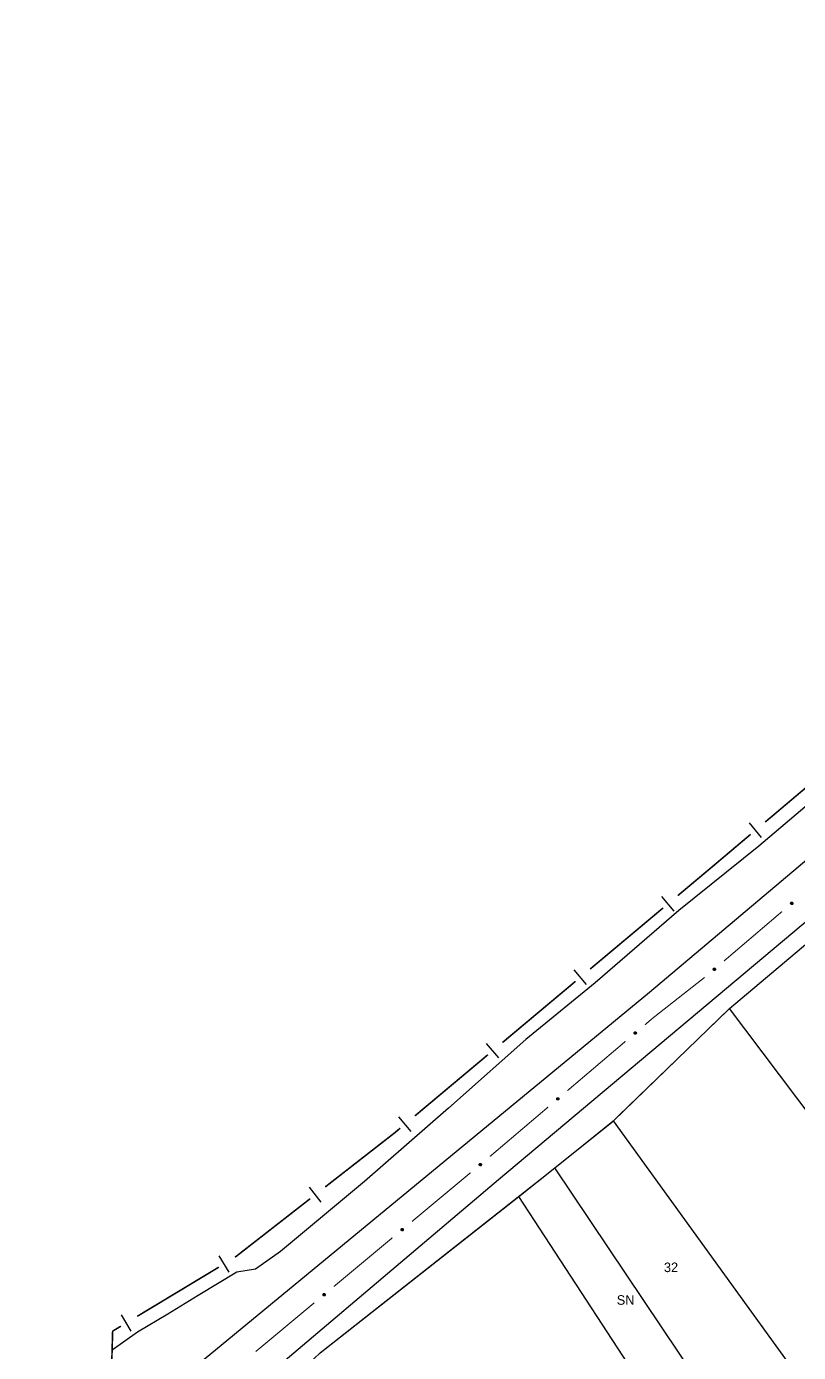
# Model space of a CAD drawing. Extents: x 205274 to 206027, y 4874968 to 4875995.
# Drawn here: x 205283.5 to 205405.1, y 4875175.8 to 4875384.4 of the extents above; entities that cross this region are included whole.
import ezdxf
from ezdxf.enums import TextEntityAlignment as Align

# ---------------------------------------------------------------- set-up
doc = ezdxf.new("R2010")
doc.units = 0
doc.header["$LTSCALE"] = 1.5
doc.header["$MEASUREMENT"] = 0
for name, color, linetype in [('CD_MALHA_LOTES', 7, 'CONTINUOUS'), ('HD-CURSO-PERENE', 170, 'CONTINUOUS'), ('LM-LIM-SETORES-BAIRROS', 250, 'CONTINUOUS'), ('RU-QUADRA', 210, 'CONTINUOUS'), ('SV-EIXO-RUA-PAV', 20, 'CONTINUOUS'), ('SV-RUA-PAVIM', 7, 'CONTINUOUS'), ('Th_NmrPort', 1, 'CONTINUOUS')]:
    doc.layers.add(name, color=color, linetype=linetype)

msp = doc.modelspace()

# ---------------------------------------------------------------- linework, layer by layer
at = {"layer": 'CD_MALHA_LOTES', "linetype": 'Continuous', "flags": 128}
for points in [[(205394.212622, 4875229.899414), (205411.518126, 4875244.458094)], [(205375.9244, 4875212.245353), (205394.212622, 4875229.899414)], [(205449.762679, 4875156.198197), (205394.212622, 4875229.899414)], [(205366.713577, 4875204.826063), (205375.9244, 4875212.245353)], [(205404.706356, 4875172.466321), (205375.9244, 4875212.245353)], [(205360.99837, 4875200.326775), (205366.713577, 4875204.826063)], [(205391.951116, 4875167.219393), (205366.713577, 4875204.826063)], [(205329.733017, 4875175.713174), (205360.99837, 4875200.326775)], [(205384.786897, 4875163.912831), (205360.99837, 4875200.326775)]]:
    msp.add_lwpolyline(points, dxfattribs=at)
at = {"layer": 'HD-CURSO-PERENE', "linetype": 'Continuous'}
msp.add_polyline3d([(205411.965039, 4875266.574159, 2.293762), (205398.834963, 4875255.440469, 2.293762), (205386.242375, 4875245.304971, 2.293762), (205373.035515, 4875233.940929, 2.293762), (205362.132177, 4875225.033977, 2.293762), (205349.92351, 4875214.207423, 2.293762), (205336.71665, 4875202.689812, 2.293762), (205323.50979, 4875191.632906, 2.293762), (205319.57507, 4875188.885097, 2.293762), (205316.5919, 4875188.395867, 2.293762), (205310.514789, 4875184.72862, 2.293762), (205305.753703, 4875181.77877, 2.293762), (205300.99373, 4875178.954745, 2.293762), (205296.973929, 4875176.147029, 2.293762)], dxfattribs=at)
at = {"layer": 'LM-LIM-SETORES-BAIRROS', "const_width": 0.25}
for points in [[(205399.822853, 4875259.243221), (205411.286889, 4875268.916684)], [(205391.278856, 4875252.033715), (205397.530046, 4875257.308528)], [(205386.049136, 4875247.655141), (205390.649594, 4875251.506866)], [(205390.649594, 4875251.506866), (205391.278856, 4875252.033715)], [(205372.247763, 4875236.099965), (205383.748907, 4875245.729278)], [(205358.44639, 4875224.544788), (205369.947534, 4875234.174102)], [(205344.645017, 4875212.989612), (205356.146161, 4875222.618925)], [(205330.534947, 4875201.816653), (205340.791056, 4875209.804909)], [(205340.791056, 4875209.804909), (205341.510944, 4875210.365614)], [(205341.510944, 4875210.365614), (205342.344788, 4875211.063749)], [(205316.334182, 4875190.75599), (205328.168153, 4875199.973209)], [(205300.925893, 4875181.453069), (205313.775049, 4875189.192526)], [(205296.676921, 4875165.643995), (205297.044392, 4875178.6388)], [(205297.044392, 4875178.6388), (205297.058095, 4875179.123371)], [(205297.058095, 4875179.123371), (205298.356062, 4875179.905178)]]:
    msp.add_lwpolyline(points, dxfattribs=at)
at = {"layer": 'LM-LIM-SETORES-BAIRROS'}
for points in [[(205399.261661, 4875256.807022), (205397.326969, 4875259.09983)], [(205385.478582, 4875245.221118), (205383.552719, 4875247.521347)], [(205371.677209, 4875233.665942), (205369.751346, 4875235.96617)], [(205357.875836, 4875222.110765), (205355.949973, 4875224.410994)], [(205344.074463, 4875210.555589), (205342.1486, 4875212.855817)], [(205329.878806, 4875199.404293), (205328.035363, 4875201.771087)], [(205315.405605, 4875188.423574), (205313.857714, 4875190.993405)], [(205299.986618, 4875179.136226), (205298.438726, 4875181.706057)]]:
    msp.add_lwpolyline(points, dxfattribs=at)
at = {"layer": 'RU-QUADRA', "linetype": 'Continuous', "const_width": 0.18, "flags": 128}
msp.add_lwpolyline([(205565.821183, 4875175.210252), (205551.759112, 4875216.373589), (205546.288722, 4875233.278762), (205541.229415, 4875248.923284), (205537.441659, 4875261.859109), (205514.215778, 4875329.42516), (205480.899918, 4875300.747752), (205472.429741, 4875293.456849), (205456.239127, 4875280.829363), (205445.288981, 4875272.294003), (205420.971042, 4875252.255008), (205411.518126, 4875244.458094), (205394.212622, 4875229.899414), (205375.9244, 4875212.245353), (205366.713577, 4875204.826063), (205360.99837, 4875200.326775), (205329.733017, 4875175.713174), (205304.301224, 4875151.416062)], dxfattribs=at)
at = {"layer": 'SV-EIXO-RUA-PAV', "const_width": 0.18}
for points in [[(205402.464061, 4875245.15201), (205393.328434, 4875237.371243)], [(205390.273258, 4875234.789839), (205382.408534, 4875228.613586)], [(205382.125667, 4875228.391449), (205380.87527, 4875227.329748)], [(205382.408534, 4875228.613586), (205382.125667, 4875228.391449)], [(205377.826146, 4875224.740764), (205368.678772, 4875216.973812)], [(205365.629647, 4875214.384828), (205356.482273, 4875206.617875)], [(205353.412816, 4875204.053082), (205344.188186, 4875196.378044)], [(205341.113309, 4875193.819698), (205331.888679, 4875186.14466)], [(205328.813803, 4875183.586314), (205319.589173, 4875175.911276)]]:
    msp.add_lwpolyline(points, dxfattribs=at)
at = {"layer": 'SV-EIXO-RUA-PAV'}
for points in [[(205404.167425, 4875246.458162), (205404.164212, 4875246.409359), (205404.15147, 4875246.368073), (205404.130932, 4875246.336696), (205404.105554, 4875246.313702), (205404.076941, 4875246.293103), (205404.043511, 4875246.278698), (205404.002866, 4875246.27093), (205403.953887, 4875246.27381), (205403.912451, 4875246.289642), (205403.880613, 4875246.308132), (205403.855112, 4875246.333214), (205403.835567, 4875246.361346), (205403.821753, 4875246.396566), (205403.814282, 4875246.437832), (205403.81837, 4875246.487012), (205403.831139, 4875246.527402), (205403.851801, 4875246.557229), (205403.87718, 4875246.582706), (205403.906644, 4875246.603387), (205403.939541, 4875246.617337), (205403.981104, 4875246.624784), (205404.02959, 4875246.620106), (205404.07002, 4875246.60783), (205404.10013, 4875246.587592), (205404.124649, 4875246.562042), (205404.145659, 4875246.533595), (205404.161538, 4875246.500593), (205404.167425, 4875246.458162)], [(205391.98659, 4875236.083806), (205391.983377, 4875236.035004), (205391.970635, 4875235.993717), (205391.950097, 4875235.962341), (205391.924719, 4875235.939347), (205391.896105, 4875235.918747), (205391.862675, 4875235.904343), (205391.822031, 4875235.896575), (205391.773052, 4875235.899455), (205391.731616, 4875235.915287), (205391.699778, 4875235.933776), (205391.674277, 4875235.958859), (205391.654731, 4875235.98699), (205391.640917, 4875236.02221), (205391.633447, 4875236.063477), (205391.637535, 4875236.112656), (205391.650304, 4875236.153047), (205391.670966, 4875236.182874), (205391.696345, 4875236.208351), (205391.725809, 4875236.229031), (205391.758706, 4875236.242982), (205391.800268, 4875236.250428), (205391.848755, 4875236.24575), (205391.889185, 4875236.233475), (205391.919294, 4875236.213237), (205391.943814, 4875236.187686), (205391.964824, 4875236.159239), (205391.980703, 4875236.126237), (205391.98659, 4875236.083806)], [(205379.531482, 4875226.04434), (205379.528195, 4875225.995542), (205379.515391, 4875225.954275), (205379.494806, 4875225.92293), (205379.469392, 4875225.899974), (205379.440748, 4875225.879418), (205379.407297, 4875225.865064), (205379.36664, 4875225.857357), (205379.317666, 4875225.860311), (205379.276254, 4875225.876206), (205379.244443, 4875225.894744), (205379.218981, 4875225.919865), (205379.199478, 4875225.948026), (205379.185717, 4875225.983267), (205379.178309, 4875226.024544), (205379.182471, 4875226.073718), (205379.195301, 4875226.114089), (205379.216008, 4875226.143885), (205379.241426, 4875226.169323), (205379.270921, 4875226.189959), (205379.303839, 4875226.20386), (205379.345413, 4875226.211243), (205379.393892, 4875226.206492), (205379.434304, 4875226.194156), (205379.464382, 4875226.173872), (205379.488863, 4875226.148285), (205379.50983, 4875226.119806), (205379.525659, 4875226.08678), (205379.531482, 4875226.04434)], [(205367.334983, 4875215.688404), (205367.331696, 4875215.639606), (205367.318892, 4875215.598339), (205367.298307, 4875215.566994), (205367.272894, 4875215.544038), (205367.24425, 4875215.523482), (205367.210798, 4875215.509128), (205367.170141, 4875215.501421), (205367.121167, 4875215.504375), (205367.079755, 4875215.52027), (205367.047945, 4875215.538807), (205367.022482, 4875215.563929), (205367.002979, 4875215.592089), (205366.989218, 4875215.62733), (205366.98181, 4875215.668608), (205366.985972, 4875215.717782), (205366.998802, 4875215.758153), (205367.01951, 4875215.787948), (205367.044927, 4875215.813387), (205367.074422, 4875215.834023), (205367.10734, 4875215.847923), (205367.148914, 4875215.855307), (205367.197393, 4875215.850556), (205367.237805, 4875215.838219), (205367.267883, 4875215.817936), (205367.292364, 4875215.792348), (205367.313332, 4875215.763869), (205367.32916, 4875215.730844), (205367.334983, 4875215.688404)], [(205355.13111, 4875205.33953), (205355.127335, 4875205.290767), (205355.114119, 4875205.24963), (205355.09322, 4875205.218493), (205355.067579, 4875205.195792), (205355.03873, 4875205.175524), (205355.005137, 4875205.161505), (205354.964405, 4875205.154206), (205354.915463, 4875205.15765), (205354.874212, 4875205.173958), (205354.842589, 4875205.192813), (205354.817379, 4875205.218187), (205354.798158, 4875205.246542), (205354.784751, 4875205.281919), (205354.777756, 4875205.323269), (205354.78241, 4875205.372398), (205354.795643, 4875205.412639), (205354.816648, 4875205.442226), (205354.842318, 4875205.467409), (205354.872018, 4875205.487748), (205354.905074, 4875205.501319), (205354.946719, 4875205.508286), (205354.995149, 4875205.50305), (205355.035435, 4875205.49031), (205355.065309, 4875205.469727), (205355.089533, 4875205.443896), (205355.110214, 4875205.415208), (205355.125712, 4875205.382026), (205355.13111, 4875205.33953)], [(205342.831603, 4875195.106146), (205342.827828, 4875195.057384), (205342.814612, 4875195.016247), (205342.793714, 4875194.985109), (205342.768072, 4875194.962409), (205342.739224, 4875194.94214), (205342.70563, 4875194.928122), (205342.664899, 4875194.920822), (205342.615957, 4875194.924266), (205342.574706, 4875194.940574), (205342.543082, 4875194.959429), (205342.517872, 4875194.984804), (205342.498652, 4875195.013158), (205342.485244, 4875195.048535), (205342.47825, 4875195.089885), (205342.482904, 4875195.139014), (205342.496137, 4875195.179255), (205342.517142, 4875195.208842), (205342.542812, 4875195.234025), (205342.572512, 4875195.254365), (205342.605568, 4875195.267935), (205342.647213, 4875195.274903), (205342.695643, 4875195.269667), (205342.735929, 4875195.256926), (205342.765803, 4875195.236343), (205342.790027, 4875195.210512), (205342.810708, 4875195.181824), (205342.826205, 4875195.148642), (205342.831603, 4875195.106146)], [(205330.532097, 4875184.872762), (205330.528322, 4875184.824), (205330.515106, 4875184.782863), (205330.494208, 4875184.751725), (205330.468566, 4875184.729025), (205330.439718, 4875184.708756), (205330.406124, 4875184.694738), (205330.365392, 4875184.687438), (205330.31645, 4875184.690882), (205330.275199, 4875184.70719), (205330.243576, 4875184.726045), (205330.218366, 4875184.75142), (205330.199145, 4875184.779775), (205330.185738, 4875184.815151), (205330.178744, 4875184.856501), (205330.183398, 4875184.90563), (205330.196631, 4875184.945871), (205330.217635, 4875184.975458), (205330.243306, 4875185.000641), (205330.273006, 4875185.020981), (205330.306061, 4875185.034551), (205330.347707, 4875185.041519), (205330.396137, 4875185.036283), (205330.436422, 4875185.023543), (205330.466297, 4875185.002959), (205330.49052, 4875184.977128), (205330.511202, 4875184.948441), (205330.526699, 4875184.915258), (205330.532097, 4875184.872762)]]:
    msp.add_lwpolyline(points, close=True, dxfattribs=at)
for points in [[(205403.981104, 4875246.624784), (205403.814282, 4875246.437832)], [(205403.939541, 4875246.617337), (205403.81837, 4875246.487012)], [(205404.003416, 4875246.61879), (205403.820003, 4875246.419563)], [(205404.02959, 4875246.620106), (205403.821753, 4875246.396566)], [(205403.957673, 4875246.615678), (205403.821931, 4875246.467806)], [(205403.920201, 4875246.607064), (205403.829322, 4875246.51174)], [(205403.906644, 4875246.603387), (205403.831139, 4875246.527402)], [(205404.047504, 4875246.613323), (205403.83158, 4875246.382821)], [(205404.07002, 4875246.60783), (205403.835567, 4875246.361346)], [(205404.081934, 4875246.596047), (205403.847312, 4875246.349619)], [(205404.10013, 4875246.587592), (205403.855112, 4875246.333214)], [(205404.110132, 4875246.573461), (205403.867507, 4875246.323802)], [(205404.124649, 4875246.562042), (205403.880613, 4875246.308132)], [(205404.132981, 4875246.544528), (205403.901475, 4875246.300755)], [(205404.145659, 4875246.533595), (205403.912451, 4875246.289642)], [(205404.149906, 4875246.514134), (205403.936945, 4875246.284363)], [(205404.161538, 4875246.500593), (205403.953887, 4875246.27381)], [(205404.162676, 4875246.480201), (205403.97984, 4875246.276087)], [(205404.167425, 4875246.458162), (205404.002866, 4875246.27093)], [(205404.164595, 4875246.43165), (205404.028545, 4875246.27993)], [(205404.164212, 4875246.409359), (205404.043511, 4875246.278698)], [(205404.15705, 4875246.385792), (205404.066326, 4875246.292392)], [(205404.15147, 4875246.368073), (205404.076941, 4875246.293103)], [(205391.800268, 4875236.250428), (205391.633447, 4875236.063477)], [(205391.758706, 4875236.242982), (205391.637535, 4875236.112656)], [(205391.82258, 4875236.244435), (205391.639168, 4875236.045207)], [(205391.848755, 4875236.24575), (205391.640917, 4875236.02221)], [(205391.776837, 4875236.241323), (205391.641096, 4875236.09345)], [(205391.739365, 4875236.232709), (205391.648487, 4875236.137384)], [(205391.725809, 4875236.229031), (205391.650304, 4875236.153047)], [(205391.866668, 4875236.238968), (205391.650745, 4875236.008466)], [(205391.889185, 4875236.233475), (205391.654731, 4875235.98699)], [(205391.901099, 4875236.221691), (205391.666477, 4875235.975263)], [(205391.919294, 4875236.213237), (205391.674277, 4875235.958859)], [(205391.929297, 4875236.199106), (205391.686672, 4875235.949447)], [(205391.943814, 4875236.187686), (205391.699778, 4875235.933776)], [(205391.952146, 4875236.170173), (205391.72064, 4875235.926399)], [(205391.964824, 4875236.159239), (205391.731616, 4875235.915287)], [(205391.969071, 4875236.139779), (205391.75611, 4875235.910007)], [(205391.980703, 4875236.126237), (205391.773052, 4875235.899455)], [(205391.98184, 4875236.105846), (205391.799005, 4875235.901732)], [(205391.98659, 4875236.083806), (205391.822031, 4875235.896575)], [(205391.983759, 4875236.057294), (205391.84771, 4875235.905575)], [(205391.983377, 4875236.035004), (205391.862675, 4875235.904343)], [(205391.976215, 4875236.011437), (205391.88549, 4875235.918036)], [(205391.970635, 4875235.993717), (205391.896105, 4875235.918747)], [(205379.345413, 4875226.211243), (205379.178309, 4875226.024544)], [(205379.303839, 4875226.20386), (205379.182471, 4875226.073718)], [(205379.367716, 4875226.205216), (205379.184002, 4875226.006266)], [(205379.393892, 4875226.206492), (205379.185717, 4875225.983267)], [(205379.321968, 4875226.202174), (205379.186003, 4875226.054506)], [(205379.284483, 4875226.193616), (205379.19346, 4875226.098429)], [(205379.270921, 4875226.189959), (205379.195301, 4875226.114089)], [(205379.411795, 4875226.199683), (205379.195523, 4875225.969507)], [(205379.434304, 4875226.194156), (205379.199478, 4875225.948026)], [(205379.4462, 4875226.182354), (205379.211205, 4875225.936281)], [(205379.464382, 4875226.173872), (205379.218981, 4875225.919865)], [(205379.474363, 4875226.159726), (205379.231361, 4875225.910434)], [(205379.488863, 4875226.148285), (205379.244443, 4875225.894744)], [(205379.497169, 4875226.130759), (205379.265295, 4875225.887335)], [(205379.50983, 4875226.119806), (205379.276254, 4875225.876206)], [(205379.514048, 4875226.100339), (205379.300739, 4875225.87089)], [(205379.525659, 4875226.08678), (205379.317666, 4875225.860311)], [(205379.526766, 4875226.066387), (205379.343622, 4875225.86255)], [(205379.531482, 4875226.04434), (205379.36664, 4875225.857357)], [(205379.528612, 4875226.017833), (205379.392333, 4875225.866319)], [(205379.528195, 4875225.995542), (205379.407297, 4875225.865064)], [(205379.520998, 4875225.971987), (205379.430132, 4875225.878723)], [(205379.515391, 4875225.954275), (205379.440748, 4875225.879418)], [(205367.148914, 4875215.855307), (205366.98181, 4875215.668608)], [(205367.10734, 4875215.847923), (205366.985972, 4875215.717782)], [(205367.171217, 4875215.84928), (205366.987504, 4875215.65033)], [(205367.197393, 4875215.850556), (205366.989218, 4875215.62733)], [(205367.125469, 4875215.846237), (205366.989504, 4875215.69857)], [(205367.087984, 4875215.83768), (205366.996961, 4875215.742493)], [(205367.074422, 4875215.834023), (205366.998802, 4875215.758153)], [(205367.215296, 4875215.843747), (205366.999025, 4875215.613571)], [(205367.237805, 4875215.838219), (205367.002979, 4875215.592089)], [(205367.249701, 4875215.826418), (205367.014706, 4875215.580345)], [(205367.267883, 4875215.817936), (205367.022482, 4875215.563929)], [(205367.277864, 4875215.80379), (205367.034863, 4875215.554498)], [(205367.292364, 4875215.792348), (205367.047945, 4875215.538807)], [(205367.30067, 4875215.774822), (205367.068796, 4875215.531399)], [(205367.313332, 4875215.763869), (205367.079755, 4875215.52027)], [(205367.317549, 4875215.744403), (205367.104241, 4875215.514953)], [(205367.32916, 4875215.730844), (205367.121167, 4875215.504375)], [(205367.330267, 4875215.71045), (205367.147123, 4875215.506613)], [(205367.334983, 4875215.688404), (205367.170141, 4875215.501421)], [(205367.332113, 4875215.661896), (205367.195834, 4875215.510382)], [(205367.331696, 4875215.639606), (205367.210798, 4875215.509128)], [(205367.324499, 4875215.61605), (205367.233633, 4875215.522787)], [(205367.318892, 4875215.598339), (205367.24425, 4875215.523482)], [(205354.946719, 4875205.508286), (205354.777756, 4875205.323269)], [(205354.905074, 4875205.501319), (205354.78241, 4875205.372398)], [(205354.968961, 4875205.502037), (205354.783266, 4875205.304934)], [(205354.995149, 4875205.50305), (205354.784751, 4875205.281919)], [(205354.923185, 4875205.499452), (205354.78575, 4875205.353152)], [(205354.885616, 4875205.491269), (205354.793646, 4875205.396998)], [(205355.012983, 4875205.496062), (205354.794419, 4875205.268062)], [(205354.872018, 4875205.487748), (205354.795643, 4875205.412639)], [(205355.035435, 4875205.49031), (205354.798158, 4875205.246542)], [(205355.047212, 4875205.47839), (205354.809768, 4875205.234681)], [(205355.065309, 4875205.469727), (205354.817379, 4875205.218187)], [(205355.075148, 4875205.455481), (205354.829664, 4875205.208633)], [(205355.089533, 4875205.443896), (205354.842589, 4875205.192813)], [(205355.097663, 4875205.426287), (205354.863365, 4875205.185196)], [(205355.110214, 4875205.415208), (205354.874212, 4875205.173958)], [(205355.114236, 4875205.3957), (205354.898643, 4875205.168397)], [(205355.125712, 4875205.382026), (205354.915463, 4875205.15765)], [(205355.126614, 4875205.361622), (205354.94144, 4875205.159628)], [(205355.13111, 4875205.33953), (205354.964405, 4875205.154206)], [(205355.127974, 4875205.313052), (205354.990186, 4875205.162909)], [(205355.127335, 4875205.290767), (205355.005137, 4875205.161505)], [(205355.119902, 4875205.267285), (205355.028108, 4875205.174935)], [(205355.114119, 4875205.24963), (205355.03873, 4875205.175524)], [(205342.647213, 4875195.274903), (205342.47825, 4875195.089885)], [(205342.605568, 4875195.267935), (205342.482904, 4875195.139014)], [(205342.669455, 4875195.268653), (205342.48376, 4875195.071551)], [(205342.695643, 4875195.269667), (205342.485244, 4875195.048535)], [(205342.623679, 4875195.266068), (205342.486244, 4875195.119768)], [(205342.58611, 4875195.257886), (205342.49414, 4875195.163614)], [(205342.713477, 4875195.262678), (205342.494913, 4875195.034678)], [(205342.572512, 4875195.254365), (205342.496137, 4875195.179255)], [(205342.735929, 4875195.256926), (205342.498652, 4875195.013158)], [(205342.747706, 4875195.245006), (205342.510261, 4875195.001297)], [(205342.765803, 4875195.236343), (205342.517872, 4875194.984804)], [(205342.775642, 4875195.222097), (205342.530158, 4875194.97525)], [(205342.790027, 4875195.210512), (205342.543082, 4875194.959429)], [(205342.798156, 4875195.192904), (205342.563859, 4875194.951812)], [(205342.810708, 4875195.181824), (205342.574706, 4875194.940574)], [(205342.81473, 4875195.162317), (205342.599137, 4875194.935013)], [(205342.826205, 4875195.148642), (205342.615957, 4875194.924266)], [(205342.827108, 4875195.128239), (205342.641934, 4875194.926244)], [(205342.831603, 4875195.106146), (205342.664899, 4875194.920822)], [(205342.828468, 4875195.079668), (205342.69068, 4875194.929526)], [(205342.827828, 4875195.057384), (205342.70563, 4875194.928122)], [(205342.820396, 4875195.033901), (205342.728601, 4875194.941551)], [(205342.814612, 4875195.016247), (205342.739224, 4875194.94214)], [(205330.347707, 4875185.041519), (205330.178744, 4875184.856501)], [(205330.306061, 4875185.034551), (205330.183398, 4875184.90563)], [(205330.369948, 4875185.035269), (205330.184254, 4875184.838167)], [(205330.396137, 4875185.036283), (205330.185738, 4875184.815151)], [(205330.324173, 4875185.032684), (205330.186737, 4875184.886385)], [(205330.286604, 4875185.024502), (205330.194633, 4875184.93023)], [(205330.41397, 4875185.029295), (205330.195406, 4875184.801294)], [(205330.273006, 4875185.020981), (205330.196631, 4875184.945871)], [(205330.436422, 4875185.023543), (205330.199145, 4875184.779775)], [(205330.4482, 4875185.011622), (205330.210755, 4875184.767913)], [(205330.466297, 4875185.002959), (205330.218366, 4875184.75142)], [(205330.476135, 4875184.988714), (205330.230652, 4875184.741866)], [(205330.49052, 4875184.977128), (205330.243576, 4875184.726045)], [(205330.49865, 4875184.95952), (205330.264352, 4875184.718429)], [(205330.511202, 4875184.948441), (205330.275199, 4875184.70719)], [(205330.515224, 4875184.928933), (205330.29963, 4875184.701629)], [(205330.526699, 4875184.915258), (205330.31645, 4875184.690882)], [(205330.527602, 4875184.894855), (205330.342427, 4875184.69286)], [(205330.532097, 4875184.872762), (205330.365392, 4875184.687438)], [(205330.528961, 4875184.846285), (205330.391174, 4875184.696142)], [(205330.528322, 4875184.824), (205330.406124, 4875184.694738)], [(205330.520889, 4875184.800517), (205330.429095, 4875184.708167)], [(205330.515106, 4875184.782863), (205330.439718, 4875184.708756)]]:
    msp.add_lwpolyline(points, dxfattribs=at)
at = {"layer": 'SV-RUA-PAVIM', "linetype": 'Continuous'}
for points in [[(205771.770585, 4875603.921134, 4.634539), (205769.439529, 4875596.817065, 4.549), (205766.291929, 4875587.60394, 4.409028), (205762.829163, 4875578.460882, 4.339041), (205759.792731, 4875571.157784, 4.339041), (205755.182595, 4875560.682612, 3.902313), (205750.627797, 4875551.055398, 3.828629), (205744.316986, 4875539.863405, 3.828629), (205737.021997, 4875527.658997, 3.812254), (205728.085071, 4875513.847384, 5.612905), (205718.260406, 4875499.620576, 5.761523), (205706.074701, 4875484.656478, 5.761523), (205681.374922, 4875460.374474, 5.761523), (205658.00539, 4875441.333494, 5.662444), (205606.990239, 4875405.835964, 5.513825), (205568.711758, 4875382.741942, 5.340437), (205540.095109, 4875362.224628, 5.11751), (205511.063268, 4875340.327061, 4.869813), (205496.219295, 4875327.883949, 4.869813), (205445.503963, 4875286.259197, 4.869813), (205381.608803, 4875232.402102, 4.869813), (205305.775385, 4875170.00046, 6.504614), (205298.684696, 4875162.794262, 6.826621), (205296.488647, 4875158.986065, 7.049548)], [(205514.636027, 4875333.848827, 4.993661), (205499.669081, 4875322.113283, 4.993661), (205453.485507, 4875283.138546, 5.043201), (205357.824177, 4875202.930027, 5.489056), (205309.482595, 4875162.012674, 6.752311), (205304.541673, 4875155.817995, 6.752311), (205301.657148, 4875148.622367, 6.752311), (205300.078179, 4875140.961392, 7.222936), (205290.146754, 4875066.057943, 7.644021), (205283.491842, 4875011.624375, 7.644021)]]:
    msp.add_polyline3d(points, dxfattribs=at)

# ---------------------------------------------------------------- texts
at = {"layer": 'Th_NmrPort', "color": 1}
for s, p in [('32', (205383.870306, 4875189.168504)), ('SN', (205376.444548, 4875184.027594))]:
    msp.add_text(s, height=1.5, dxfattribs=at).set_placement(p, align=Align.MIDDLE_LEFT)

doc.saveas('drawing.dxf')
